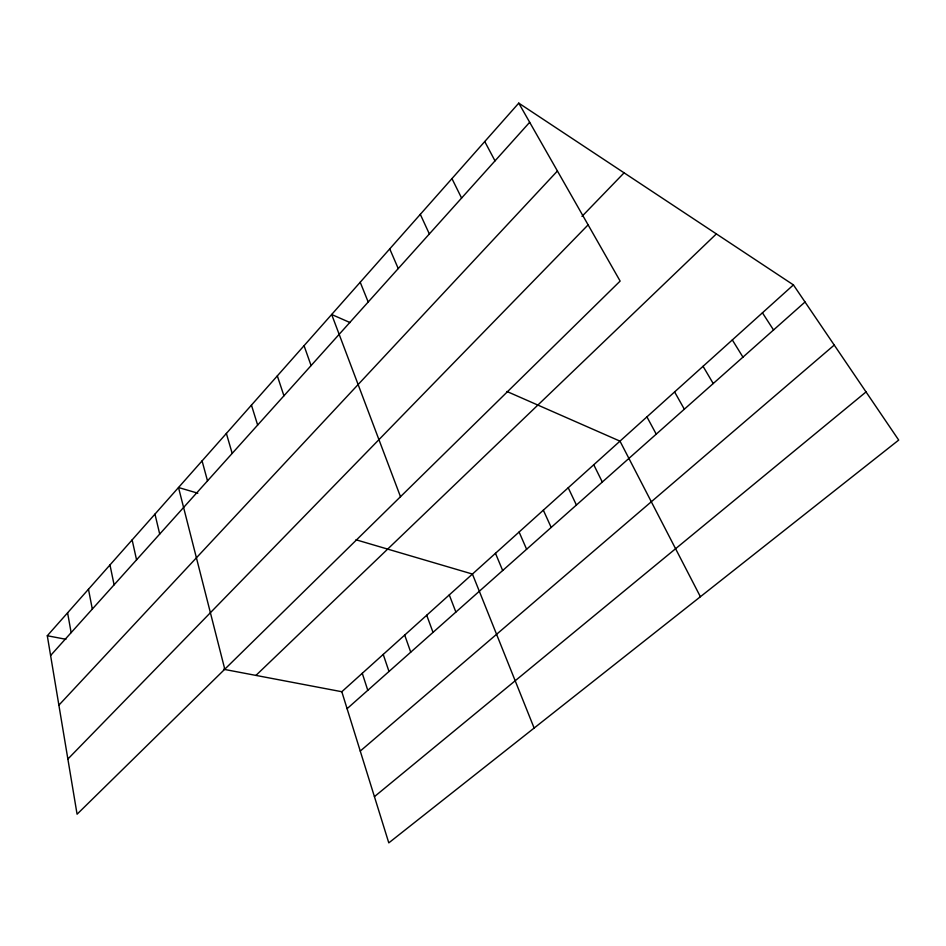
<?xml version="1.0" encoding="UTF-8"?>
<svg xmlns="http://www.w3.org/2000/svg" width="946" height="946" viewBox="0 0 946 946"><rect width="100%" height="100%" fill="white"/><g stroke="black" fill="none" stroke-linecap="round" stroke-linejoin="round"><path stroke-width="1.42" d="M518.763 103.126L620.138 281.08L77.075 814.21L47.3 635.747L518.763 103.126L793.422 284.9L898.7 440.079L388.794 842.874L341.813 691.727L223.575 669.26M50.599 655.507L529.677 122.282M58.889 705.16L557.431 171.001M581.991 216.386L624.1 172.834M67.876 759.047L588.116 224.864M255.94 675.409L716.37 233.899M341.813 691.727L793.422 284.9M347.087 708.696L805.034 301.999M360.26 751.065L834.242 345.065M374.427 796.65L866.039 391.94M47.3 635.747L65.901 639.283M197.809 493.197L178.51 487.509L224.781 669.2M355.98 539.776L472.432 574.056L534.135 728.065M350.02 322.562L331.668 314.498L400.489 496.709M506.95 391.49L619.985 441.143L700.395 596.737M762.441 312.819L773.532 329.965M732.322 339.945L742.953 357.139M703.055 366.303L713.225 383.532M674.604 391.94L684.336 409.192M646.922 416.879L656.24 434.143M484.754 141.545L495.006 160.867M593.757 464.77L602.306 482.034M451.952 178.605L461.589 198.069M568.227 487.769L576.41 505.034M420.308 214.352L429.354 233.946M543.347 510.178L551.187 527.43M519.106 532.019L526.615 549.259M389.74 248.881L398.242 268.569M495.479 553.304L502.669 570.521M360.213 282.239L368.195 302.011M449.279 594.916L455.877 612.074M426.717 615.243L433.02 632.377M304.056 345.692L311.08 365.582M404.699 635.073L410.73 652.172M383.225 654.419L388.995 671.471M277.332 375.881L283.93 395.806M362.271 673.304L367.781 690.308M251.447 405.113L257.643 425.061M226.378 433.434L232.184 453.406M202.077 460.891L207.505 480.864M154.967 514.116L159.708 534.064M132.133 539.906L136.555 559.831M109.973 564.939L114.099 584.829M88.475 589.228L92.306 609.082M67.592 612.819L71.139 632.638"/></g></svg>
